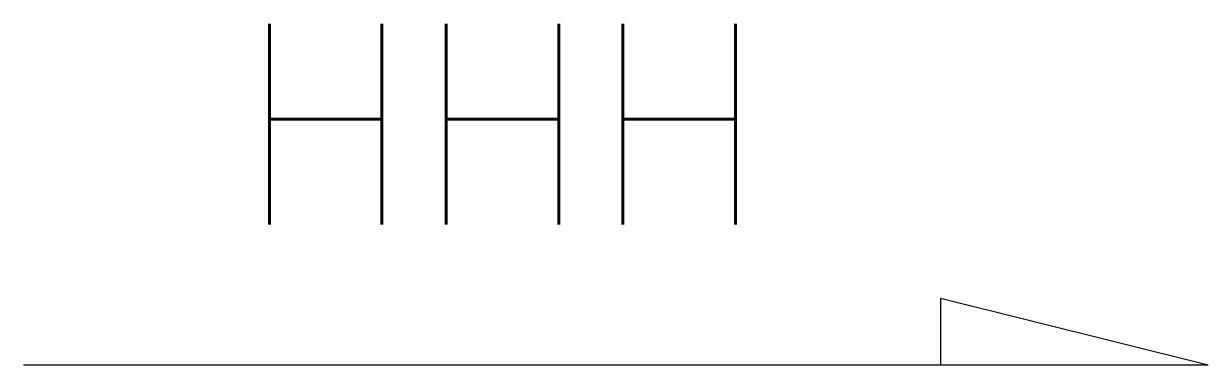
# Model space of a CAD drawing. Extents: x -17.7 to 0, y 0 to 5.1.
import ezdxf
from ezdxf.enums import TextEntityAlignment as Align

# ---------------------------------------------------------------- set-up
doc = ezdxf.new("R2010")
doc.units = 0
doc.header["$LTSCALE"] = 100
doc.header["$MEASUREMENT"] = 0
doc.layers.get('0').update_dxf_attribs({"linetype": 'CONTINUOUS'})
doc.styles.add('HZ', font='txt', dxfattribs={"width": 0.9, "bigfont": 'hztxt'})

msp = doc.modelspace()

# ---------------------------------------------------------------- linework, layer by layer
for p, q in [((0, 0), (-4, 1)), ((-4, 1), (-4, 0)), ((0, 0), (-17.702, 0))]:
    msp.add_line(p, q)

# ---------------------------------------------------------------- texts
at = {"color": 7, "style": 'HZ', "width": 0.933945}
msp.add_attdef('HHH', text='1%', height=3, dxfattribs=at).set_placement((-10.548, 1.206), align=Align.BOTTOM_CENTER)

doc.saveas('drawing.dxf')
